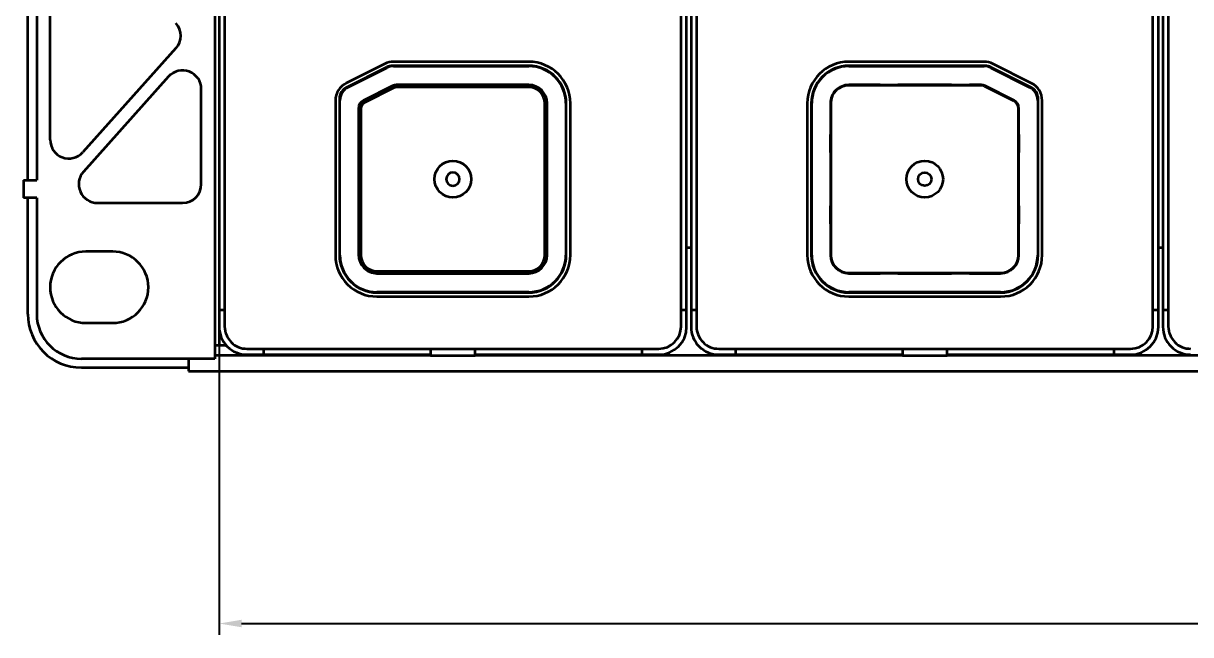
# Model space of a CAD drawing. Extents: x -1334 to -16, y -214 to 699.
# Drawn here: x -1186.4 to -1055.7, y -18.9 to 49.6 of the extents above; entities that cross this region are included whole.
import ezdxf

# ---------------------------------------------------------------- set-up
doc = ezdxf.new("R2010")
doc.units = 0
doc.dimstyles.get("Standard").update_dxf_attribs({"dimtxt": 0.18, "dimasz": 0.18, "dimexe": 0.18, "dimexo": 0.0625, "dimgap": 0.09, "dimtad": 0, "dimtih": 1, "dimtoh": 1, "dimdec": 4, "dimzin": 0, "dimdsep": 46, "dimtxsty": 'Standard', "dimcen": 0.09, "dimadec": 0, "dimazin": 0, "dimtfac": 1, "dimtdec": 4, "dimtofl": 0, "dimtmove": 0, "dimatfit": 3, "dimfxl": 1, "dimtolj": 1, "dimtzin": 0, "dimarcsym": 0})

# ---------------------------------------------------------------- blocks, each defined once
blk = doc.blocks.new('*D2')
at = {"color": 0, "lineweight": -2, "transparency": 16777216}
for p, q in [((-1164.45, 154.84), (-1164.45, -18.92)), ((-795.21, 16.82), (-795.21, -18.92)), ((-1161.95, -17.67), (-797.71, -17.67))]:
    blk.add_line(p, q, dxfattribs=at)
at = {"color": 0, "transparency": 16777216}
for points in [[(-1161.95, -17.25), (-1161.95, -18.09), (-1164.45, -17.67)], [(-797.71, -17.25), (-797.71, -18.09), (-795.21, -17.67)]]:
    blk.add_solid(points, dxfattribs=at)
at = {"layer": 'Defpoints', "color": 0, "transparency": 16777216}
for p in [(-1164.45, 155.47), (-795.21, 17.45), (-795.21, -17.67)]:
    blk.add_point(p, dxfattribs=at)
at = {"color": 0, "transparency": 16777216, "insert": (-982.7, -15.59), "char_height": 2.5, "attachment_point": 5}
blk.add_mtext('369,24', dxfattribs=at)

msp = doc.modelspace()

# ---------------------------------------------------------------- linework, layer by layer
at = {"color": 7, "lineweight": 35}
for p, q in [((-1164.951, 159.455), (-1164.951, 13.455)), ((-1163.841, 157.305), (-1163.841, 15.605)), ((-1112.741, 15.605), (-1112.741, 157.305)), ((-1111.021, 157.305), (-1111.021, 15.605)), ((-1059.921, 15.605), (-1059.921, 157.305)), ((-1058.201, 157.305), (-1058.201, 15.605)), ((-1164.451, 155.465), (-1164.451, 17.445)), ((-1112.131, 17.445), (-1112.131, 155.465)), ((-1111.631, 155.465), (-1111.631, 17.445)), ((-1059.311, 17.445), (-1059.311, 155.465)), ((-1058.811, 155.465), (-1058.811, 17.445)), ((-1185.875, 31.995), (-1185.875, 140.995)), ((-1184.875, 140.995), (-1184.875, 31.995)), ((-1183.375, 36.515), (-1183.375, 59.801)), ((-1161.341, 13.105), (-1115.241, 13.105)), ((-1108.521, 13.105), (-1062.421, 13.105)), ((-1164.951, 12.395), (-1140.792, 12.395)), ((-1135.792, 12.395), (-1087.971, 12.395)), ((-1082.971, 12.395), (-1035.151, 12.395)), ((-1167.875, 10.595), (-791.875, 10.595))]:
    msp.add_line(p, q, dxfattribs=at)
at = {"color": 7, "lineweight": 35, "ltscale": 0.390578}
msp.add_line((-1169.292, 46.758), (-1179.71, 35.115), dxfattribs=at)
at = {"color": 7, "lineweight": 35, "ltscale": 0.120346}
msp.add_line((-1145.92, 45.023), (-1150.225, 42.87), dxfattribs=at)
at = {"color": 7, "lineweight": 35, "ltscale": 0.124496}
for p, q in [((-1150.162, 42.42), (-1145.708, 44.647)), ((-1078.055, 44.647), (-1073.601, 42.42))]:
    msp.add_line(p, q, dxfattribs=at)
at = {"color": 7, "lineweight": 35, "ltscale": 0.120344}
for p, q in [((-1150.002, 42.423), (-1145.696, 44.576)), ((-1078.067, 44.576), (-1073.761, 42.423)), ((-1073.538, 42.87), (-1077.843, 45.023))]:
    msp.add_line(p, q, dxfattribs=at)
at = {"color": 7, "lineweight": 35, "ltscale": 0.381146}
for p, q in [((-1129.792, 44.805), (-1145.037, 44.805)), ((-1078.726, 44.805), (-1093.971, 44.805))]:
    msp.add_line(p, q, dxfattribs=at)
at = {"color": 7, "lineweight": 35, "ltscale": 0.37861}
for p, q in [((-1129.792, 45.255), (-1144.936, 45.255)), ((-1144.936, 44.755), (-1129.792, 44.755)), ((-1078.827, 45.255), (-1093.971, 45.255)), ((-1093.971, 44.755), (-1078.827, 44.755))]:
    msp.add_line(p, q, dxfattribs=at)
at = {"color": 7, "lineweight": 35, "ltscale": 0.357195}
msp.add_line((-1170.116, 43.587), (-1179.643, 32.939), dxfattribs=at)
at = {"color": 7, "lineweight": 35, "ltscale": 0.266198}
msp.add_line((-1166.451, 31.539), (-1166.451, 42.187), dxfattribs=at)
at = {"color": 7, "lineweight": 35, "ltscale": 0.090451}
for p, q in [((-1145.053, 42.55), (-1148.289, 40.932)), ((-1145.003, 42.5), (-1148.239, 40.882)), ((-1144.913, 42.321), (-1148.149, 40.703)), ((-1075.474, 40.932), (-1078.71, 42.55))]:
    msp.add_line(p, q, dxfattribs=at)
at = {"color": 7, "lineweight": 13, "ltscale": 0.005}
for p, q in [((-1144.913, 42.321), (-1145.003, 42.5)), ((-1144.555, 42.405), (-1144.555, 42.605)), ((-1129.792, 42.405), (-1129.792, 42.605)), ((-1148.149, 40.703), (-1148.239, 40.882)), ((-1146.792, 21.805), (-1146.792, 21.605)), ((-1129.792, 21.805), (-1129.792, 21.605))]:
    msp.add_line(p, q, dxfattribs=at)
at = {"color": 7, "lineweight": 35, "ltscale": 0.370346}
msp.add_line((-1129.792, 42.655), (-1144.605, 42.655), dxfattribs=at)
at = {"color": 7, "lineweight": 35, "ltscale": 0.369098}
for p, q in [((-1129.792, 42.605), (-1144.555, 42.605)), ((-1129.792, 42.405), (-1144.555, 42.405)), ((-1079.208, 42.605), (-1093.971, 42.605))]:
    msp.add_line(p, q, dxfattribs=at)
at = {"color": 7, "lineweight": 35, "ltscale": 0.0875}
for p, q in [((-1090.471, 42.655), (-1093.971, 42.655)), ((-1096.021, 40.605), (-1096.021, 37.105)), ((-1096.021, 27.105), (-1096.021, 23.605)), ((-1074.921, 23.605), (-1074.921, 27.105)), ((-1093.971, 21.555), (-1090.471, 21.555)), ((-1080.471, 21.555), (-1076.971, 21.555))]:
    msp.add_line(p, q, dxfattribs=at)
at = {"color": 7, "lineweight": 35, "ltscale": 0.05}
for p, q in [((-1090.471, 42.655), (-1088.471, 42.655)), ((-1082.471, 42.655), (-1080.471, 42.655)), ((-1096.021, 35.105), (-1096.021, 37.105)), ((-1074.921, 37.105), (-1074.921, 35.105)), ((-1186.375, 31.995), (-1186.375, 29.995)), ((-1096.021, 27.105), (-1096.021, 29.105)), ((-1074.921, 29.105), (-1074.921, 27.105)), ((-1088.471, 21.555), (-1090.471, 21.555)), ((-1080.471, 21.555), (-1082.471, 21.555))]:
    msp.add_line(p, q, dxfattribs=at)
at = {"color": 7, "lineweight": 35, "ltscale": 0.00125}
for p, q in [((-1090.471, 42.605), (-1090.471, 42.655)), ((-1088.471, 42.655), (-1088.471, 42.605)), ((-1082.471, 42.605), (-1082.471, 42.655)), ((-1080.471, 42.655), (-1080.471, 42.605)), ((-1090.471, 21.555), (-1090.471, 21.605)), ((-1088.471, 21.605), (-1088.471, 21.555)), ((-1082.471, 21.555), (-1082.471, 21.605)), ((-1080.471, 21.605), (-1080.471, 21.555))]:
    msp.add_line(p, q, dxfattribs=at)
at = {"color": 7, "lineweight": 35, "ltscale": 0.15}
for p, q in [((-1082.471, 42.655), (-1088.471, 42.655)), ((-1096.021, 35.105), (-1096.021, 29.105)), ((-1074.921, 29.105), (-1074.921, 35.105)), ((-1088.471, 21.555), (-1082.471, 21.555))]:
    msp.add_line(p, q, dxfattribs=at)
at = {"color": 7, "lineweight": 35, "ltscale": 0.032849}
msp.add_line((-1079.157, 42.655), (-1080.471, 42.655), dxfattribs=at)
at = {"color": 7, "lineweight": 35, "ltscale": 0.090448}
msp.add_line((-1075.524, 40.882), (-1078.76, 42.5), dxfattribs=at)
at = {"color": 7, "lineweight": 35, "ltscale": 0.43243}
for p, q in [((-1151.441, 40.903), (-1151.441, 23.605)), ((-1150.941, 23.605), (-1150.941, 40.903)), ((-1072.821, 40.903), (-1072.821, 23.605)), ((-1072.321, 23.605), (-1072.321, 40.903))]:
    msp.add_line(p, q, dxfattribs=at)
at = {"color": 7, "lineweight": 35, "ltscale": 0.436824}
for p, q in [((-1150.991, 41.078), (-1150.991, 23.605)), ((-1072.771, 23.605), (-1072.771, 41.078))]:
    msp.add_line(p, q, dxfattribs=at)
at = {"color": 7, "lineweight": 35, "ltscale": 0.425}
for p, q in [((-1127.991, 23.605), (-1127.991, 40.605)), ((-1127.792, 23.605), (-1127.792, 40.605)), ((-1127.741, 23.605), (-1127.741, 40.605)), ((-1125.641, 40.605), (-1125.641, 23.605)), ((-1125.591, 23.605), (-1125.591, 40.605)), ((-1125.141, 23.605), (-1125.141, 40.605)), ((-1098.621, 40.605), (-1098.621, 23.605)), ((-1098.171, 40.605), (-1098.171, 23.605)), ((-1098.121, 23.605), (-1098.121, 40.605)), ((-1095.971, 40.605), (-1095.971, 23.605)), ((-1146.792, 21.805), (-1129.792, 21.805)), ((-1146.792, 21.605), (-1129.792, 21.605)), ((-1146.792, 21.555), (-1129.792, 21.555)), ((-1093.971, 21.605), (-1076.971, 21.605)), ((-1129.792, 19.455), (-1146.792, 19.455)), ((-1146.792, 19.405), (-1129.792, 19.405)), ((-1146.792, 18.955), (-1129.792, 18.955)), ((-1076.971, 19.455), (-1093.971, 19.455)), ((-1093.971, 19.405), (-1076.971, 19.405)), ((-1093.971, 18.955), (-1076.971, 18.955))]:
    msp.add_line(p, q, dxfattribs=at)
at = {"color": 7, "lineweight": 13, "ltscale": 0.004999}
for p, q in [((-1127.991, 40.605), (-1127.792, 40.605)), ((-1127.991, 23.605), (-1127.792, 23.605))]:
    msp.add_line(p, q, dxfattribs=at)
at = {"color": 7, "lineweight": 35, "ltscale": 0.410799}
msp.add_line((-1148.841, 40.037), (-1148.841, 23.605), dxfattribs=at)
at = {"color": 7, "lineweight": 35, "ltscale": 0.409549}
for p, q in [((-1148.792, 39.987), (-1148.792, 23.605)), ((-1148.591, 39.987), (-1148.591, 23.605)), ((-1074.971, 23.605), (-1074.971, 39.987))]:
    msp.add_line(p, q, dxfattribs=at)
at = {"color": 7, "lineweight": 13, "ltscale": 0.005002}
for p, q in [((-1148.591, 39.987), (-1148.792, 39.987)), ((-1148.591, 23.605), (-1148.792, 23.605))]:
    msp.add_line(p, q, dxfattribs=at)
at = {"color": 7, "lineweight": 35, "ltscale": 0.073299}
msp.add_line((-1074.921, 37.105), (-1074.921, 40.037), dxfattribs=at)
at = {"color": 7, "lineweight": 35, "ltscale": 0.001251}
for p, q in [((-1096.021, 37.105), (-1095.971, 37.105)), ((-1074.971, 37.105), (-1074.921, 37.105)), ((-1095.971, 35.105), (-1096.021, 35.105)), ((-1074.921, 35.105), (-1074.971, 35.105)), ((-1096.021, 29.105), (-1095.971, 29.105)), ((-1074.971, 29.105), (-1074.921, 29.105)), ((-1095.971, 27.105), (-1096.021, 27.105)), ((-1074.921, 27.105), (-1074.971, 27.105))]:
    msp.add_line(p, q, dxfattribs=at)
at = {"color": 7, "lineweight": 35, "ltscale": 0.0375}
for p, q in [((-1186.375, 31.995), (-1184.875, 31.995)), ((-1184.875, 29.995), (-1186.375, 29.995))]:
    msp.add_line(p, q, dxfattribs=at)
at = {"color": 7, "lineweight": 35, "ltscale": 0.325}
for p, q in [((-1185.875, 16.995), (-1185.875, 29.995)), ((-1184.875, 29.995), (-1184.875, 16.995))]:
    msp.add_line(p, q, dxfattribs=at)
at = {"color": 7, "lineweight": 35, "ltscale": 0.238171}
msp.add_line((-1178.078, 29.439), (-1168.552, 29.439), dxfattribs=at)
at = {"color": 7, "lineweight": 35, "ltscale": 0.075}
for p, q in [((-1176.375, 23.995), (-1179.375, 23.995)), ((-1179.375, 15.995), (-1176.375, 15.995))]:
    msp.add_line(p, q, dxfattribs=at)
at = {"color": 7, "lineweight": 35, "ltscale": 0.0125}
for p, q in [((-1112.131, 24.455), (-1111.631, 24.455)), ((-1059.312, 24.455), (-1058.812, 24.455)), ((-1164.451, 13.455), (-1164.951, 13.455))]:
    msp.add_line(p, q, dxfattribs=at)
at = {"color": 7, "lineweight": 35, "ltscale": 0.01525}
for p, q in [((-1163.841, 17.445), (-1164.451, 17.445)), ((-1112.131, 17.445), (-1112.741, 17.445)), ((-1111.021, 17.445), (-1111.631, 17.445)), ((-1059.311, 17.445), (-1059.921, 17.445)), ((-1058.201, 17.445), (-1058.811, 17.445))]:
    msp.add_line(p, q, dxfattribs=at)
at = {"color": 7, "lineweight": 35, "ltscale": 0.04725}
for p, q in [((-1164.451, 17.445), (-1164.451, 15.555)), ((-1112.131, 15.555), (-1112.131, 17.445)), ((-1111.631, 17.445), (-1111.631, 15.555)), ((-1059.311, 15.555), (-1059.311, 17.445)), ((-1058.811, 17.445), (-1058.811, 15.555)), ((-1161.341, 12.445), (-1159.451, 12.445)), ((-1117.131, 12.445), (-1115.241, 12.445)), ((-1108.521, 12.445), (-1106.631, 12.445)), ((-1064.311, 12.445), (-1062.421, 12.445))]:
    msp.add_line(p, q, dxfattribs=at)
at = {"color": 7, "lineweight": 35, "ltscale": 0.052432}
msp.add_line((-1164.451, 15.553), (-1164.451, 13.455), dxfattribs=at)
at = {"color": 7, "lineweight": 35, "ltscale": 0.036501}
msp.add_line((-1164.951, 13.455), (-1164.951, 11.995), dxfattribs=at)
at = {"color": 7, "lineweight": 35, "ltscale": 0.005124}
msp.add_line((-1164.246, 13.455), (-1164.451, 13.455), dxfattribs=at)
at = {"color": 7, "lineweight": 35, "ltscale": 0.012375}
msp.add_line((-1163.751, 13.455), (-1164.246, 13.455), dxfattribs=at)
at = {"color": 7, "lineweight": 35, "ltscale": 0.003353}
msp.add_line((-1163.751, 13.589), (-1163.751, 13.455), dxfattribs=at)
at = {"color": 7, "lineweight": 35, "ltscale": 0.002899}
msp.add_line((-1163.751, 13.455), (-1163.635, 13.455), dxfattribs=at)
at = {"color": 7, "lineweight": 35, "ltscale": 0.0165}
for p, q in [((-1159.451, 12.445), (-1159.451, 13.105)), ((-1117.131, 13.105), (-1117.131, 12.445)), ((-1106.631, 12.445), (-1106.631, 13.105)), ((-1064.311, 13.105), (-1064.311, 12.445))]:
    msp.add_line(p, q, dxfattribs=at)
at = {"color": 7, "lineweight": 35, "ltscale": 0.01875}
for p, q in [((-1140.792, 13.105), (-1140.792, 12.355)), ((-1135.792, 12.355), (-1135.792, 13.105)), ((-1087.971, 13.105), (-1087.971, 12.355)), ((-1082.971, 12.355), (-1082.971, 13.105))]:
    msp.add_line(p, q, dxfattribs=at)
at = {"color": 7, "lineweight": 35, "ltscale": 0.373087}
msp.add_line((-1164.951, 11.995), (-1179.875, 11.995), dxfattribs=at)
at = {"color": 7, "lineweight": 35, "ltscale": 0.035}
msp.add_line((-1167.875, 11.995), (-1167.875, 10.595), dxfattribs=at)
at = {"color": 7, "lineweight": 35, "ltscale": 0.001252}
for p, q in [((-1161.292, 12.445), (-1161.292, 12.395)), ((-1115.292, 12.445), (-1115.292, 12.395)), ((-1108.471, 12.445), (-1108.471, 12.395)), ((-1062.471, 12.445), (-1062.471, 12.395))]:
    msp.add_line(p, q, dxfattribs=at)
at = {"color": 7, "lineweight": 35, "ltscale": 0.466498}
msp.add_line((-1159.451, 12.445), (-1140.792, 12.445), dxfattribs=at)
at = {"color": 7, "lineweight": 35, "ltscale": 0.125}
for p, q in [((-1140.792, 12.355), (-1135.792, 12.355)), ((-1087.971, 12.355), (-1082.971, 12.355))]:
    msp.add_line(p, q, dxfattribs=at)
at = {"color": 7, "lineweight": 35, "ltscale": 0.466501}
for p, q in [((-1135.792, 12.445), (-1117.131, 12.445)), ((-1106.631, 12.445), (-1087.971, 12.445)), ((-1082.971, 12.445), (-1064.311, 12.445))]:
    msp.add_line(p, q, dxfattribs=at)
at = {"color": 7, "lineweight": 35, "ltscale": 0.3}
msp.add_line((-1179.875, 10.995), (-1167.875, 10.995), dxfattribs=at)
at = {"color": 7, "lineweight": 35}
for centre, radius in [((-1138.292, 32.105), 2.05), ((-1085.471, 32.105), 2.05), ((-1085.471, 32.105), 0.75)]:
    msp.add_circle(centre, radius, dxfattribs=at)
for centre, radius, start, end in [((-1170.858, 48.158), 2.1, 318.18022, 41.81978), ((-1144.936, 43.055), 2.2, 90, 116.56505), ((-1145.037, 43.305), 1.5, 90, 116.56505), ((-1144.936, 43.055), 1.7, 90, 116.56505), ((-1129.792, 40.605), 4.65, 0, 90), ((-1129.792, 40.605), 4.2, 0, 90), ((-1129.792, 40.605), 4.15, 0, 90), ((-1093.971, 40.605), 4.65, 90, 179.99999), ((-1093.971, 40.605), 4.2, 90, 180.00001), ((-1093.971, 40.605), 4.15, 90, 180.00001), ((-1078.827, 43.055), 2.2, 63.43495, 90), ((-1078.827, 43.055), 1.7, 63.43495, 90), ((-1078.726, 43.305), 1.5, 63.43495, 90), ((-1168.552, 42.187), 2.1, 360, 138.18022), ((-1149.241, 40.903), 2.2, 116.56505, 179.99999), ((-1149.491, 41.078), 1.5, 116.56505, 180.00001), ((-1149.241, 40.903), 1.7, 116.56505, 180.00001), ((-1144.605, 41.655), 1, 90, 116.56505), ((-1144.555, 41.605), 1, 90, 116.56505), ((-1144.555, 41.605), 0.8, 90, 116.56498), ((-1129.792, 40.605), 2.05, 0, 90), ((-1129.792, 40.605), 2, 360, 90), ((-1129.792, 40.605), 1.8, 360, 90), ((-1093.971, 40.605), 2.05, 90, 180.00001), ((-1093.971, 40.605), 2, 90, 179.99999), ((-1079.208, 41.605), 1, 63.43495, 90), ((-1079.157, 41.655), 1, 63.43495, 90), ((-1074.521, 40.903), 1.7, 0, 63.43495), ((-1074.271, 41.078), 1.5, 0, 63.43495), ((-1074.521, 40.903), 2.2, 360, 63.43495), ((-1147.841, 40.037), 1, 116.56505, 180.00001), ((-1147.792, 39.987), 1, 116.56505, 180.00001), ((-1147.792, 39.987), 0.8, 116.56505, 180.00001), ((-1075.971, 39.987), 1, 0, 63.43495), ((-1075.921, 40.037), 1, 360, 63.43495), ((-1181.275, 36.515), 2.1, 180.00001, 318.18022), ((-1178.078, 31.539), 2.1, 138.18022, 270), ((-1138.292, 32.105), 0.75, 270.01944, 269.94167), ((-1168.552, 31.539), 2.1, 270, 360), ((-1179.375, 19.995), 4, 90, 270), ((-1176.375, 19.995), 4, 270, 90), ((-1146.792, 23.605), 4.65, 180.00001, 270), ((-1146.792, 23.605), 4.2, 180.00001, 270), ((-1146.792, 23.605), 4.15, 179.99999, 270), ((-1146.792, 23.605), 2.05, 179.99999, 270), ((-1146.792, 23.605), 2, 180.00001, 270), ((-1146.792, 23.605), 1.8, 180.00001, 270), ((-1129.792, 23.605), 4.2, 270, 360), ((-1129.792, 23.605), 4.65, 270, 360), ((-1129.792, 23.605), 2, 270, 360), ((-1129.792, 23.605), 1.8, 270, 360), ((-1129.792, 23.605), 2.05, 270, 0), ((-1129.792, 23.605), 4.15, 270, 360), ((-1093.971, 23.605), 4.65, 180.00001, 270), ((-1093.971, 23.605), 4.2, 180.00001, 270), ((-1093.971, 23.605), 4.15, 180.00001, 270), ((-1093.971, 23.605), 2.05, 180.00001, 270), ((-1093.971, 23.605), 2, 180.00001, 270), ((-1076.971, 23.605), 4.2, 270, 360), ((-1076.971, 23.605), 4.65, 270, 0), ((-1076.971, 23.605), 4.15, 270, 360), ((-1076.971, 23.605), 2.05, 270, 360), ((-1076.971, 23.605), 2, 270, 0), ((-1179.875, 16.995), 6, 180.00001, 270), ((-1179.875, 16.995), 5, 180.00001, 270), ((-1161.341, 15.555), 3.11, 179.99999, 270), ((-1161.341, 15.605), 2.5, 179.99999, 270), ((-1115.241, 15.605), 2.5, 270, 360), ((-1115.241, 15.555), 3.11, 270, 360), ((-1108.521, 15.555), 3.11, 179.99999, 270), ((-1108.521, 15.605), 2.5, 179.99999, 270), ((-1062.421, 15.605), 2.5, 270, 360), ((-1062.421, 15.555), 3.11, 270, 360), ((-1055.701, 15.555), 3.11, 179.99999, 270), ((-1055.701, 15.605), 2.5, 179.99999, 270)]:
    msp.add_arc(centre, radius, start, end, dxfattribs=at)

# ---------------------------------------------------------------- dimensions: what is measured, and where the dimension line sits
dim = msp.add_linear_dim(base=(-795.211, -17.669), p1=(-1164.451, 155.465), p2=(-795.211, 17.445), dimstyle='Standard', override={"dimtxt": 2.5, "dimasz": 2.5, "dimexe": 1.25, "dimexo": 0.625, "dimgap": 0.625, "dimtad": 1, "dimtih": 0, "dimtoh": 0, "dimdec": 2, "dimzin": 8, "dimdsep": 44, "dimcen": 2.5, "dimtdec": 2, "dimtofl": 1, "dimatfit": 0, "dimtolj": 0, "dimtzin": 8})
dim.commit()
dim.dimension.update_dxf_attribs({"geometry": '*D2', "text_midpoint": (-982.702, -17.669), "dimtype": 160})

doc.saveas('drawing.dxf')
